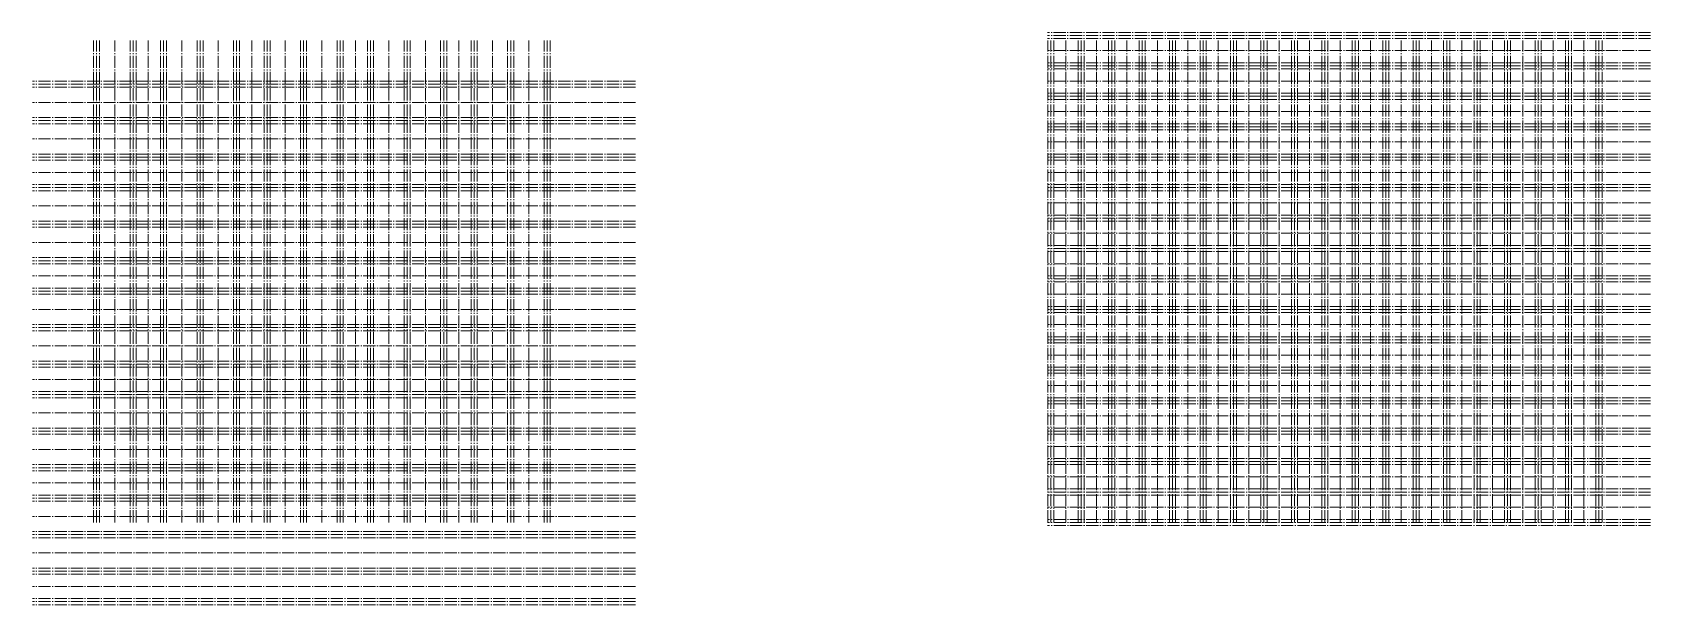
# Model space of a CAD drawing. Header units: millimetres. Extents: x 19 to 1143, y 22 to 444.
# Drawn here: x 983.4 to 1142.8, y 48 to 104.4 of the extents above; entities that cross this region are included whole.
import ezdxf

# ---------------------------------------------------------------- set-up
doc = ezdxf.new("R2010")
doc.units = ezdxf.units.MM
doc.linetypes.add('ACAD_ISO04W100', pattern=[30, 24, -3, 0, -3])
doc.layers.add('Grid', color=115, linetype='ACAD_ISO04W100', lineweight=5)

msp = doc.modelspace()

# ---------------------------------------------------------------- linework, layer by layer
at = {"layer": 'Grid', "ltscale": 0.05}
for p, q in [((1142.84, 104.4), (1083.44, 104.4)), ((1142.84, 104.1), (1083.44, 104.1)), ((1142.84, 103.8), (1083.44, 103.8)), ((989.46, 56.1), (989.46, 103.61)), ((989.76, 56.1), (989.76, 103.61)), ((990.06, 56.1), (990.06, 103.61)), ((991.56, 56.1), (991.56, 103.61)), ((993.06, 56.1), (993.06, 103.61)), ((993.36, 56.1), (993.36, 103.61)), ((993.66, 56.1), (993.66, 103.61)), ((994.86, 56.1), (994.86, 103.61)), ((996.06, 56.1), (996.06, 103.61)), ((996.36, 56.1), (996.36, 103.61)), ((996.66, 56.1), (996.66, 103.61)), ((998.16, 56.1), (998.16, 103.61)), ((999.66, 56.1), (999.66, 103.61)), ((999.96, 56.1), (999.96, 103.61)), ((1000.26, 56.1), (1000.26, 103.61)), ((1001.76, 56.1), (1001.76, 103.61)), ((1003.26, 56.1), (1003.26, 103.61)), ((1003.56, 56.1), (1003.56, 103.61)), ((1003.86, 56.1), (1003.86, 103.61)), ((1005.06, 56.1), (1005.06, 103.61)), ((1006.26, 56.1), (1006.26, 103.61)), ((1006.56, 56.1), (1006.56, 103.61)), ((1006.86, 56.1), (1006.86, 103.61)), ((1008.36, 56.1), (1008.36, 103.61)), ((1009.86, 56.1), (1009.86, 103.61)), ((1010.16, 56.1), (1010.16, 103.61)), ((1010.46, 56.1), (1010.46, 103.61)), ((1011.96, 56.1), (1011.96, 103.61)), ((1013.46, 56.1), (1013.46, 103.61)), ((1013.76, 56.1), (1013.76, 103.61)), ((1014.06, 56.1), (1014.06, 103.61)), ((1015.26, 56.1), (1015.26, 103.61)), ((1016.46, 56.1), (1016.46, 103.61)), ((1016.76, 56.1), (1016.76, 103.61)), ((1017.06, 56.1), (1017.06, 103.61)), ((1018.56, 56.1), (1018.56, 103.61)), ((1020.06, 56.1), (1020.06, 103.61)), ((1020.36, 56.1), (1020.36, 103.61)), ((1020.66, 56.1), (1020.66, 103.61)), ((1022.16, 56.1), (1022.16, 103.61)), ((1023.66, 56.1), (1023.66, 103.61)), ((1023.96, 56.1), (1023.96, 103.61)), ((1024.26, 56.1), (1024.26, 103.61)), ((1025.46, 56.1), (1025.46, 103.61)), ((1026.66, 56.1), (1026.66, 103.61)), ((1026.96, 56.1), (1026.96, 103.61)), ((1027.26, 56.1), (1027.26, 103.61)), ((1028.76, 56.1), (1028.76, 103.61)), ((1030.26, 56.1), (1030.26, 103.61)), ((1030.56, 56.1), (1030.56, 103.61)), ((1030.86, 56.1), (1030.86, 103.61)), ((1032.36, 56.1), (1032.36, 103.61)), ((1033.86, 56.1), (1033.86, 103.61)), ((1034.16, 56.1), (1034.16, 103.61)), ((1034.46, 56.1), (1034.46, 103.61)), ((1142.84, 102.6), (1083.44, 102.6)), ((1083.46, 56.1), (1083.46, 103.61)), ((1083.76, 56.1), (1083.76, 103.61)), ((1084.06, 56.1), (1084.06, 103.61)), ((1085.26, 56.1), (1085.26, 103.61)), ((1086.46, 56.1), (1086.46, 103.61)), ((1086.76, 56.1), (1086.76, 103.61)), ((1087.06, 56.1), (1087.06, 103.61)), ((1088.26, 56.1), (1088.26, 103.61)), ((1089.46, 56.1), (1089.46, 103.61)), ((1089.76, 56.1), (1089.76, 103.61)), ((1090.06, 56.1), (1090.06, 103.61)), ((1091.26, 56.1), (1091.26, 103.61)), ((1092.46, 56.1), (1092.46, 103.61)), ((1092.76, 56.1), (1092.76, 103.61)), ((1093.06, 56.1), (1093.06, 103.61)), ((1094.26, 56.1), (1094.26, 103.61)), ((1095.46, 56.1), (1095.46, 103.61)), ((1095.76, 56.1), (1095.76, 103.61)), ((1096.06, 56.1), (1096.06, 103.61)), ((1097.26, 56.1), (1097.26, 103.61)), ((1098.46, 56.1), (1098.46, 103.61)), ((1098.76, 56.1), (1098.76, 103.61)), ((1099.06, 56.1), (1099.06, 103.61)), ((1100.26, 56.1), (1100.26, 103.61)), ((1101.46, 56.1), (1101.46, 103.61)), ((1101.76, 56.1), (1101.76, 103.61)), ((1102.06, 56.1), (1102.06, 103.61)), ((1103.26, 56.1), (1103.26, 103.61)), ((1104.46, 56.1), (1104.46, 103.61)), ((1104.76, 56.1), (1104.76, 103.61)), ((1105.06, 56.1), (1105.06, 103.61)), ((1106.26, 56.1), (1106.26, 103.61)), ((1107.46, 56.1), (1107.46, 103.61)), ((1107.76, 56.1), (1107.76, 103.61)), ((1108.06, 56.1), (1108.06, 103.61)), ((1109.26, 56.1), (1109.26, 103.61)), ((1110.46, 56.1), (1110.46, 103.61)), ((1110.76, 56.1), (1110.76, 103.61)), ((1111.06, 56.1), (1111.06, 103.61)), ((1112.26, 56.1), (1112.26, 103.61)), ((1113.46, 56.1), (1113.46, 103.61)), ((1113.76, 56.1), (1113.76, 103.61)), ((1114.06, 56.1), (1114.06, 103.61)), ((1115.26, 56.1), (1115.26, 103.61)), ((1116.46, 56.1), (1116.46, 103.61)), ((1116.76, 56.1), (1116.76, 103.61)), ((1117.06, 56.1), (1117.06, 103.61)), ((1118.26, 56.1), (1118.26, 103.61)), ((1119.46, 56.1), (1119.46, 103.61)), ((1119.76, 56.1), (1119.76, 103.61)), ((1120.06, 56.1), (1120.06, 103.61)), ((1121.26, 56.1), (1121.26, 103.61)), ((1122.46, 56.1), (1122.46, 103.61)), ((1122.76, 56.1), (1122.76, 103.61)), ((1123.06, 56.1), (1123.06, 103.61)), ((1124.26, 56.1), (1124.26, 103.61)), ((1125.46, 56.1), (1125.46, 103.61)), ((1125.76, 56.1), (1125.76, 103.61)), ((1126.06, 56.1), (1126.06, 103.61)), ((1127.26, 56.1), (1127.26, 103.61)), ((1128.46, 56.1), (1128.46, 103.61)), ((1128.76, 56.1), (1128.76, 103.61)), ((1129.06, 56.1), (1129.06, 103.61)), ((1130.26, 56.1), (1130.26, 103.61)), ((1131.46, 56.1), (1131.46, 103.61)), ((1131.76, 56.1), (1131.76, 103.61)), ((1132.06, 56.1), (1132.06, 103.61)), ((1133.26, 56.1), (1133.26, 103.61)), ((1134.46, 56.1), (1134.46, 103.61)), ((1134.76, 56.1), (1134.76, 103.61)), ((1135.06, 56.1), (1135.06, 103.61)), ((1136.26, 56.1), (1136.26, 103.61)), ((1137.46, 56.1), (1137.46, 103.61)), ((1137.76, 56.1), (1137.76, 103.61)), ((1138.06, 56.1), (1138.06, 103.61)), ((1142.84, 101.4), (1083.44, 101.4)), ((1142.84, 101.1), (1083.44, 101.1)), ((1142.84, 100.8), (1083.44, 100.8)), ((1042.84, 99.6), (983.44, 99.6)), ((1042.84, 99.3), (983.44, 99.3)), ((1042.84, 99), (983.44, 99)), ((1142.84, 99.6), (1083.44, 99.6)), ((1042.84, 97.5), (983.44, 97.5)), ((1142.84, 98.4), (1083.44, 98.4)), ((1142.84, 98.1), (1083.44, 98.1)), ((1142.84, 97.8), (1083.44, 97.8)), ((1042.84, 96), (983.44, 96)), ((1042.84, 95.7), (983.44, 95.7)), ((1142.84, 96.6), (1083.44, 96.6)), ((1042.84, 95.4), (983.44, 95.4)), ((1142.84, 95.4), (1083.44, 95.4)), ((1142.84, 95.1), (1083.44, 95.1)), ((1142.84, 94.8), (1083.44, 94.8)), ((1042.84, 93.9), (983.44, 93.9)), ((1142.84, 93.6), (1083.44, 93.6)), ((1042.84, 92.4), (983.44, 92.4)), ((1042.84, 92.1), (983.44, 92.1)), ((1042.84, 91.8), (983.44, 91.8)), ((1142.84, 92.4), (1083.44, 92.4)), ((1142.84, 92.1), (1083.44, 92.1)), ((1142.84, 91.8), (1083.44, 91.8)), ((1042.84, 90.6), (983.44, 90.6)), ((1042.84, 89.4), (983.44, 89.4)), ((1142.84, 90.6), (1083.44, 90.6)), ((1142.84, 89.4), (1083.44, 89.4)), ((1042.84, 89.1), (983.44, 89.1)), ((1042.84, 88.8), (983.44, 88.8)), ((1142.84, 89.1), (1083.44, 89.1)), ((1142.84, 88.8), (1083.44, 88.8)), ((1042.84, 87.3), (983.44, 87.3)), ((1142.84, 87.6), (1083.44, 87.6)), ((1142.84, 86.4), (1083.44, 86.4)), ((1142.84, 86.1), (1083.44, 86.1)), ((1042.84, 85.8), (983.44, 85.8)), ((1042.84, 85.5), (983.44, 85.5)), ((1042.84, 85.2), (983.44, 85.2)), ((1142.84, 85.8), (1083.44, 85.8)), ((1142.85, 84.6), (1083.45, 84.6)), ((1042.84, 83.7), (983.44, 83.7)), ((1142.85, 83.4), (1083.45, 83.4)), ((1142.85, 83.1), (1083.45, 83.1)), ((1042.84, 82.2), (983.44, 82.2)), ((1042.84, 81.9), (983.44, 81.9)), ((1042.84, 81.6), (983.44, 81.6)), ((1142.85, 82.8), (1083.45, 82.8)), ((1142.85, 81.6), (1083.45, 81.6)), ((1042.84, 80.4), (983.44, 80.4)), ((1142.85, 80.4), (1083.45, 80.4)), ((1142.85, 80.1), (1083.45, 80.1)), ((1142.85, 79.8), (1083.45, 79.8)), ((1042.84, 79.2), (983.44, 79.2)), ((1042.84, 78.9), (983.44, 78.9)), ((1042.84, 78.6), (983.44, 78.6)), ((1142.84, 78.6), (1083.44, 78.6)), ((1042.84, 77.1), (983.44, 77.1)), ((1142.84, 77.4), (1083.44, 77.4)), ((1142.84, 77.1), (1083.44, 77.1)), ((1142.84, 76.8), (1083.44, 76.8)), ((1042.84, 75.6), (983.44, 75.6)), ((1042.84, 75.3), (983.44, 75.3)), ((1042.84, 75), (983.44, 75)), ((1142.84, 75.6), (1083.44, 75.6)), ((1042.84, 73.5), (983.44, 73.5)), ((1142.84, 74.4), (1083.44, 74.4)), ((1142.84, 74.1), (1083.44, 74.1)), ((1142.84, 73.8), (1083.44, 73.8)), ((1042.84, 72), (983.44, 72)), ((1142.84, 72.6), (1083.44, 72.6)), ((1042.84, 71.7), (983.44, 71.7)), ((1042.84, 71.4), (983.44, 71.4)), ((1042.84, 70.2), (983.44, 70.2)), ((1142.84, 71.4), (1083.44, 71.4)), ((1142.84, 71.1), (1083.44, 71.1)), ((1142.84, 70.8), (1083.44, 70.8)), ((1042.84, 69), (983.44, 69)), ((1042.84, 68.7), (983.44, 68.7)), ((1142.84, 69.6), (1083.44, 69.6)), ((1042.84, 68.4), (983.44, 68.4)), ((1142.84, 68.4), (1083.44, 68.4)), ((1142.84, 68.1), (1083.44, 68.1)), ((1142.84, 67.8), (1083.44, 67.8)), ((1042.84, 66.9), (983.44, 66.9)), ((1042.84, 65.4), (983.44, 65.4)), ((1142.84, 66.6), (1083.44, 66.6)), ((1142.84, 65.4), (1083.44, 65.4)), ((1042.84, 65.1), (983.44, 65.1)), ((1042.84, 64.8), (983.44, 64.8)), ((1142.84, 65.1), (1083.44, 65.1)), ((1142.84, 64.8), (1083.44, 64.8)), ((1042.84, 63.3), (983.44, 63.3)), ((1142.84, 63.6), (1083.44, 63.6)), ((1142.84, 62.4), (1083.44, 62.4)), ((1042.84, 61.8), (983.44, 61.8)), ((1042.84, 61.5), (983.44, 61.5)), ((1042.84, 61.2), (983.44, 61.2)), ((1142.84, 62.1), (1083.44, 62.1)), ((1142.84, 61.8), (1083.44, 61.8)), ((1142.85, 60.6), (1083.45, 60.6)), ((1042.84, 60), (983.44, 60)), ((1142.85, 59.4), (1083.45, 59.4)), ((1142.85, 59.1), (1083.45, 59.1)), ((1042.84, 58.8), (983.44, 58.8)), ((1042.84, 58.5), (983.44, 58.5)), ((1042.84, 58.2), (983.44, 58.2)), ((1142.85, 58.8), (1083.45, 58.8)), ((1142.85, 57.6), (1083.45, 57.6)), ((1042.84, 56.7), (983.44, 56.7)), ((1142.85, 56.4), (1083.45, 56.4)), ((1142.85, 56.1), (1083.45, 56.1)), ((1142.85, 55.8), (1083.45, 55.8)), ((1042.84, 55.2), (983.44, 55.2)), ((1042.84, 54.9), (983.44, 54.9)), ((1042.84, 54.6), (983.44, 54.6)), ((1042.84, 53.1), (983.44, 53.1)), ((1042.84, 51.6), (983.44, 51.6)), ((1042.84, 51.3), (983.44, 51.3)), ((1042.84, 51), (983.44, 51)), ((1042.84, 49.8), (983.44, 49.8)), ((1042.84, 48.6), (983.44, 48.6)), ((1042.84, 48.3), (983.44, 48.3)), ((1042.84, 48), (983.44, 48))]:
    msp.add_line(p, q, dxfattribs=at)

doc.saveas('drawing.dxf')
